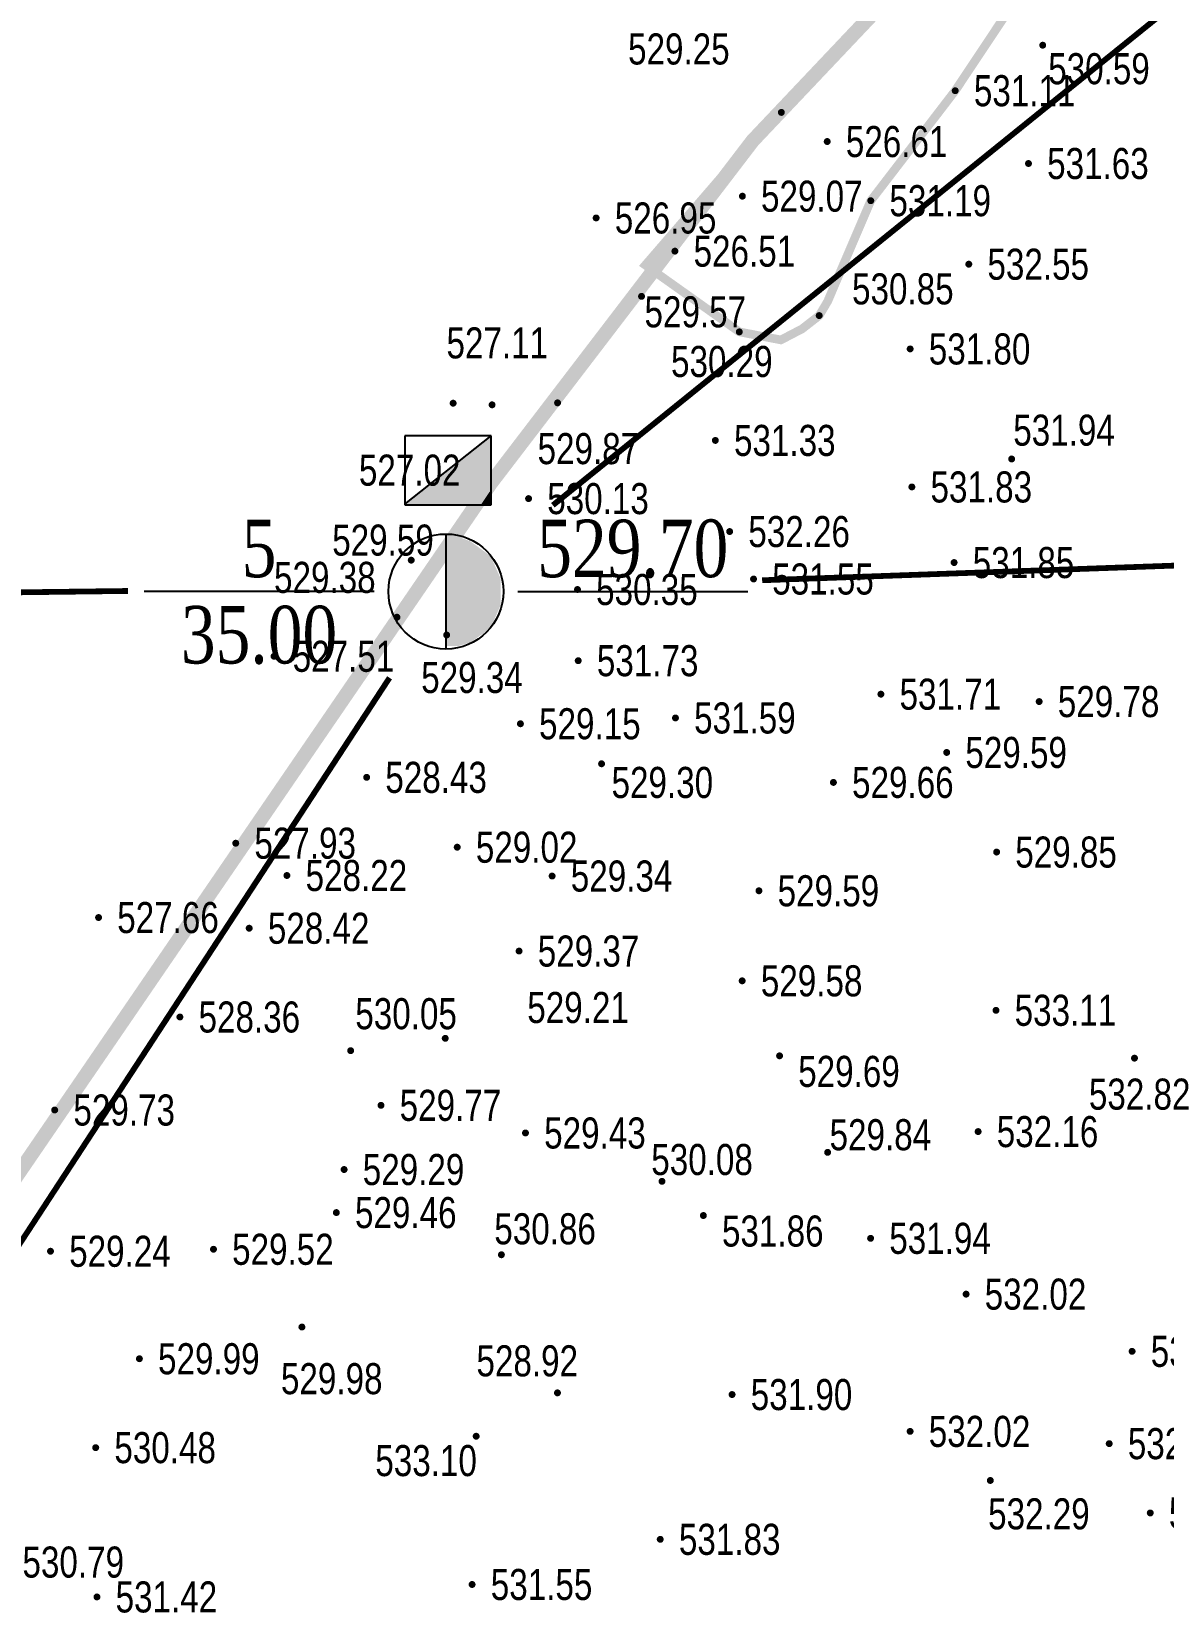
# Model space of a CAD drawing. Header units: millimetres. Extents: x 7408 to 22184, y -2085 to 5798.
# Drawn here: x 7543.3 to 7582.6, y -1908.1 to -1853 of the extents above; entities that cross this region are included whole.
import ezdxf
from ezdxf.enums import TextEntityAlignment as Align

# ---------------------------------------------------------------- set-up
doc = ezdxf.new("R2010")
doc.units = ezdxf.units.MM
doc.linetypes.add('DASHDOT', pattern=[1, 0.5, -0.25, 0, -0.25])
doc.linetypes.add('PMX', pattern=[13, 10, -1, 0, -1, 0, -1])
for name, color, linetype in [('GCD', 252, 'Continuous'), ('KTD', 7, 'Continuous'), ('挖方区', 5, 'Continuous'), ('用地范围', 1, 'Continuous'), ('道路-中心线', 12, 'DASHDOT')]:
    doc.layers.add(name, color=color, linetype=linetype)
doc.styles.add('DZNUM', font='TIMES.TTF')
doc.styles.add('HZ', font='jzfz_ena.shx', dxfattribs={"width": 0.7, "bigfont": 'jzfz_cna.shx'})
doc.styles.get("Standard").update_dxf_attribs({"font": 'SimSun.ttf', "width": 0.8})
doc.linetypes.add('陡坎线1', pattern='A,0.15,["|",Standard,S=0.2,R=0,X=0,Y=0],0.15', length=0.3)

# ---------------------------------------------------------------- blocks, each defined once
blk = doc.blocks.new('tl_ztk')
blk.add_line((0, 1.956), (0, -2.004))
blk.add_circle((0, 0), 2)
for points in [[(0.439, 1.901), (0.439, -1.894), (-0.003, 1.956), (-0.003, -1.894)], [(0.858, 1.742), (0.858, -1.77), (0.439, 1.901), (0.439, -1.894)], [(1.555, 1.233), (1.555, -1.274), (0.858, 1.742), (0.858, -1.77)], [(1.9, 0.461), (1.9, -0.476), (1.555, 1.233), (1.555, -1.274)]]:
    blk.add_solid(points)
blk = doc.blocks.new('tl_tjk')
for p, q in [((-1.428, -1.162), (1.571, 1.218)), ((1.572, 1.218), (-1.428, 1.218)), ((-1.428, 1.218), (-1.428, -1.182)), ((1.572, -1.182), (1.572, 1.218)), ((-1.428, -1.182), (1.572, -1.182))]:
    blk.add_line(p, q)
for points in [[(1.571, -0.658), (1.211, -1.191), (1.574, 1.218), (-1.425, -1.191)], [(1.571, -1.022), (1.571, -1.187), (1.571, -0.658), (1.211, -1.191)]]:
    blk.add_solid(points)
blk = doc.blocks.new('GC200')
at = {"linetype": 'Continuous', "const_width": 0.2, "flags": 128}
blk.add_lwpolyline([(-0.1, 0, 1), (0.1, 0, 1)], format="xyb", close=True, dxfattribs=at)
blk = doc.blocks.new('122121')
at = {"layer": 'GCD', "color": 252, "linetype": 'Continuous', "lineweight": 5}
ref = blk.add_blockref('GC200', (7569.349, -1855.855, 264.625), dxfattribs=dict(at, xscale=0.6, yscale=0.6, zscale=0.6))
ref.add_attrib('height', '529.25', dxfattribs={"linetype": 'Continuous', "height": 1.08, "style": 'HZ', "width": 0.8}).set_placement((7564.017, -1853.649, 264.625), align=Align.MIDDLE_LEFT)
ref = blk.add_blockref('GC200', (7578.44, -1853.518, 265.296), dxfattribs=dict(at, xscale=0.6, yscale=0.6, zscale=0.6))
ref.add_attrib('height', '530.59', dxfattribs={"linetype": 'Continuous', "height": 1.08, "style": 'HZ', "width": 0.8}).set_placement((7578.631, -1854.335, 265.296), align=Align.MIDDLE_LEFT)
ref = blk.add_blockref('GC200', (7575.396, -1855.1, 265.553), dxfattribs=dict(at, xscale=0.6, yscale=0.6, zscale=0.6))
ref.add_attrib('height', '531.11', dxfattribs={"linetype": 'Continuous', "height": 1.08, "style": 'HZ', "width": 0.8}).set_placement((7576.045, -1855.1, 265.553), align=Align.MIDDLE_LEFT)
ref = blk.add_blockref('GC200', (7570.944, -1856.868, 263.306), dxfattribs=dict(at, xscale=0.6, yscale=0.6, zscale=0.6))
ref.add_attrib('height', '526.61', dxfattribs={"linetype": 'Continuous', "height": 1.08, "style": 'HZ', "width": 0.8}).set_placement((7571.592, -1856.868, 263.306), align=Align.MIDDLE_LEFT)
ref = blk.add_blockref('GC200', (7577.945, -1857.632, 265.812), dxfattribs=dict(at, xscale=0.6, yscale=0.6, zscale=0.6))
ref.add_attrib('height', '531.63', dxfattribs={"linetype": 'Continuous', "height": 1.08, "style": 'HZ', "width": 0.8}).set_placement((7578.594, -1857.632, 265.812), align=Align.MIDDLE_LEFT)
ref = blk.add_blockref('GC200', (7567.993, -1858.768, 264.533), dxfattribs=dict(at, xscale=0.6, yscale=0.6, zscale=0.6))
ref.add_attrib('height', '529.07', dxfattribs={"linetype": 'Continuous', "height": 1.08, "style": 'HZ', "width": 0.8}).set_placement((7568.641, -1858.768, 264.533), align=Align.MIDDLE_LEFT)
ref = blk.add_blockref('GC200', (7572.46, -1858.925, 265.596), dxfattribs=dict(at, xscale=0.6, yscale=0.6, zscale=0.6))
ref.add_attrib('height', '531.19', dxfattribs={"linetype": 'Continuous', "height": 1.08, "style": 'HZ', "width": 0.8}).set_placement((7573.108, -1858.925, 265.596), align=Align.MIDDLE_LEFT)
ref = blk.add_blockref('GC200', (7562.907, -1859.526, 263.475), dxfattribs=dict(at, xscale=0.6, yscale=0.6, zscale=0.6))
ref.add_attrib('height', '526.95', dxfattribs={"linetype": 'Continuous', "height": 1.08, "style": 'HZ', "width": 0.8}).set_placement((7563.555, -1859.526, 263.475), align=Align.MIDDLE_LEFT)
ref = blk.add_blockref('GC200', (7565.647, -1860.679, 263.255), dxfattribs=dict(at, xscale=0.6, yscale=0.6, zscale=0.6))
ref.add_attrib('height', '526.51', dxfattribs={"linetype": 'Continuous', "height": 1.08, "style": 'HZ', "width": 0.8}).set_placement((7566.295, -1860.679, 263.255), align=Align.MIDDLE_LEFT)
ref = blk.add_blockref('GC200', (7575.869, -1861.133, 266.274), dxfattribs=dict(at, xscale=0.6, yscale=0.6, zscale=0.6))
ref.add_attrib('height', '532.55', dxfattribs={"linetype": 'Continuous', "height": 1.08, "style": 'HZ', "width": 0.8}).set_placement((7576.517, -1861.133, 266.274), align=Align.MIDDLE_LEFT)
ref = blk.add_blockref('GC200', (7570.666, -1862.92, 265.424), dxfattribs=dict(at, xscale=0.6, yscale=0.6, zscale=0.6))
ref.add_attrib('height', '530.85', dxfattribs={"linetype": 'Continuous', "height": 1.08, "style": 'HZ', "width": 0.8}).set_placement((7571.808, -1861.991, 265.424), align=Align.MIDDLE_LEFT)
ref = blk.add_blockref('GC200', (7564.485, -1862.251, 264.783), dxfattribs=dict(at, xscale=0.6, yscale=0.6, zscale=0.6))
ref.add_attrib('height', '529.57', dxfattribs={"linetype": 'Continuous', "height": 1.08, "style": 'HZ', "width": 0.8}).set_placement((7564.589, -1862.789, 264.783), align=Align.MIDDLE_LEFT)
ref = blk.add_blockref('GC200', (7557.932, -1865.967, 263.557), dxfattribs=dict(at, xscale=0.6, yscale=0.6, zscale=0.6))
ref.add_attrib('height', '527.11', dxfattribs={"linetype": 'Continuous', "height": 1.08, "style": 'HZ', "width": 0.8}).set_placement((7557.701, -1863.869, 263.557), align=Align.MIDDLE_LEFT)
ref = blk.add_blockref('GC200', (7567.887, -1863.486, 265.144), dxfattribs=dict(at, xscale=0.6, yscale=0.6, zscale=0.6))
ref.add_attrib('height', '530.29', dxfattribs={"linetype": 'Continuous', "height": 1.08, "style": 'HZ', "width": 0.8}).set_placement((7565.512, -1864.516, 265.144), align=Align.MIDDLE_LEFT)
ref = blk.add_blockref('GC200', (7573.829, -1864.08, 265.897), dxfattribs=dict(at, xscale=0.6, yscale=0.6, zscale=0.6))
ref.add_attrib('height', '531.80', dxfattribs={"linetype": 'Continuous', "height": 1.08, "style": 'HZ', "width": 0.8}).set_placement((7574.477, -1864.08, 265.897), align=Align.MIDDLE_LEFT)
ref = blk.add_blockref('GC200', (7559.286, -1866.023, 263.511), dxfattribs=dict(at, xscale=0.6, yscale=0.6, zscale=0.6))
ref.add_attrib('height', '527.02', dxfattribs={"linetype": 'Continuous', "height": 1.08, "style": 'HZ', "width": 0.8}).set_placement((7554.654, -1868.294, 263.511), align=Align.MIDDLE_LEFT)
ref = blk.add_blockref('GC200', (7561.565, -1865.955, 264.933), dxfattribs=dict(at, xscale=0.6, yscale=0.6, zscale=0.6))
ref.add_attrib('height', '529.87', dxfattribs={"linetype": 'Continuous', "height": 1.08, "style": 'HZ', "width": 0.8}).set_placement((7560.869, -1867.546, 264.933), align=Align.MIDDLE_LEFT)
ref = blk.add_blockref('GC200', (7567.053, -1867.261, 265.665), dxfattribs=dict(at, xscale=0.6, yscale=0.6, zscale=0.6))
ref.add_attrib('height', '531.33', dxfattribs={"linetype": 'Continuous', "height": 1.08, "style": 'HZ', "width": 0.8}).set_placement((7567.702, -1867.261, 265.665), align=Align.MIDDLE_LEFT)
ref = blk.add_blockref('GC200', (7577.359, -1867.905, 265.971), dxfattribs=dict(at, xscale=0.6, yscale=0.6, zscale=0.6))
ref.add_attrib('height', '531.94', dxfattribs={"linetype": 'Continuous', "height": 1.08, "style": 'HZ', "width": 0.8}).set_placement((7577.415, -1866.904, 265.971), align=Align.MIDDLE_LEFT)
ref = blk.add_blockref('GC200', (7573.889, -1868.879, 265.913), dxfattribs=dict(at, xscale=0.6, yscale=0.6, zscale=0.6))
ref.add_attrib('height', '531.83', dxfattribs={"linetype": 'Continuous', "height": 1.08, "style": 'HZ', "width": 0.8}).set_placement((7574.537, -1868.879, 265.913), align=Align.MIDDLE_LEFT)
ref = blk.add_blockref('GC200', (7560.556, -1869.284, 265.065), dxfattribs=dict(at, xscale=0.6, yscale=0.6, zscale=0.6))
ref.add_attrib('height', '530.13', dxfattribs={"linetype": 'Continuous', "height": 1.08, "style": 'HZ', "width": 0.8}).set_placement((7561.205, -1869.284, 265.065), align=Align.MIDDLE_LEFT)
ref = blk.add_blockref('GC200', (7567.551, -1870.429, 266.13), dxfattribs=dict(at, xscale=0.6, yscale=0.6, zscale=0.6))
ref.add_attrib('height', '532.26', dxfattribs={"linetype": 'Continuous', "height": 1.08, "style": 'HZ', "width": 0.8}).set_placement((7568.2, -1870.429, 266.13), align=Align.MIDDLE_LEFT)
ref = blk.add_blockref('GC200', (7556.475, -1871.425, 264.796), dxfattribs=dict(at, xscale=0.6, yscale=0.6, zscale=0.6))
ref.add_attrib('height', '529.59', dxfattribs={"linetype": 'Continuous', "height": 1.08, "style": 'HZ', "width": 0.8}).set_placement((7553.726, -1870.727, 264.796), align=Align.MIDDLE_LEFT)
ref = blk.add_blockref('GC200', (7575.358, -1871.508, 265.923), dxfattribs=dict(at, xscale=0.6, yscale=0.6, zscale=0.6))
ref.add_attrib('height', '531.85', dxfattribs={"linetype": 'Continuous', "height": 1.08, "style": 'HZ', "width": 0.8}).set_placement((7576.006, -1871.508, 265.923), align=Align.MIDDLE_LEFT)
ref = blk.add_blockref('GC200', (7555.979, -1873.408, 264.688), dxfattribs=dict(at, xscale=0.6, yscale=0.6, zscale=0.6))
ref.add_attrib('height', '529.38', dxfattribs={"linetype": 'Continuous', "height": 1.08, "style": 'HZ', "width": 0.8}).set_placement((7551.703, -1872.023, 264.688), align=Align.MIDDLE_LEFT)
ref = blk.add_blockref('GC200', (7568.382, -1872.08, 265.772), dxfattribs=dict(at, xscale=0.6, yscale=0.6, zscale=0.6))
ref.add_attrib('height', '531.55', dxfattribs={"linetype": 'Continuous', "height": 1.08, "style": 'HZ', "width": 0.8}).set_placement((7569.03, -1872.08, 265.772), align=Align.MIDDLE_LEFT)
ref = blk.add_blockref('GC200', (7562.257, -1872.445, 265.176), dxfattribs=dict(at, xscale=0.6, yscale=0.6, zscale=0.6))
ref.add_attrib('height', '530.35', dxfattribs={"linetype": 'Continuous', "height": 1.08, "style": 'HZ', "width": 0.8}).set_placement((7562.905, -1872.445, 265.176), align=Align.MIDDLE_LEFT)
ref = blk.add_blockref('GC200', (7557.706, -1874.026, 264.671), dxfattribs=dict(at, xscale=0.6, yscale=0.6, zscale=0.6))
ref.add_attrib('height', '529.34', dxfattribs={"linetype": 'Continuous', "height": 1.08, "style": 'HZ', "width": 0.8}).set_placement((7556.821, -1875.504, 264.671), align=Align.MIDDLE_LEFT)
ref = blk.add_blockref('GC200', (7551.703, -1874.767, 263.753), dxfattribs=dict(at, xscale=0.6, yscale=0.6, zscale=0.6))
ref.add_attrib('height', '527.51', dxfattribs={"linetype": 'Continuous', "height": 1.08, "style": 'HZ', "width": 0.8}).set_placement((7552.351, -1874.767, 263.753), align=Align.MIDDLE_LEFT)
ref = blk.add_blockref('GC200', (7562.283, -1874.92, 265.865), dxfattribs=dict(at, xscale=0.6, yscale=0.6, zscale=0.6))
ref.add_attrib('height', '531.73', dxfattribs={"linetype": 'Continuous', "height": 1.08, "style": 'HZ', "width": 0.8}).set_placement((7562.931, -1874.92, 265.865), align=Align.MIDDLE_LEFT)
ref = blk.add_blockref('GC200', (7572.812, -1876.085, 265.854), dxfattribs=dict(at, xscale=0.6, yscale=0.6, zscale=0.6))
ref.add_attrib('height', '531.71', dxfattribs={"linetype": 'Continuous', "height": 1.08, "style": 'HZ', "width": 0.8}).set_placement((7573.46, -1876.085, 265.854), align=Align.MIDDLE_LEFT)
ref = blk.add_blockref('GC200', (7578.317, -1876.342, 264.889), dxfattribs=dict(at, xscale=0.6, yscale=0.6, zscale=0.6))
ref.add_attrib('height', '529.78', dxfattribs={"linetype": 'Continuous', "height": 1.08, "style": 'HZ', "width": 0.8}).set_placement((7578.965, -1876.342, 264.889), align=Align.MIDDLE_LEFT)
ref = blk.add_blockref('GC200', (7560.273, -1877.113, 264.574), dxfattribs=dict(at, xscale=0.6, yscale=0.6, zscale=0.6))
ref.add_attrib('height', '529.15', dxfattribs={"linetype": 'Continuous', "height": 1.08, "style": 'HZ', "width": 0.8}).set_placement((7560.921, -1877.113, 264.574), align=Align.MIDDLE_LEFT)
ref = blk.add_blockref('GC200', (7565.666, -1876.912, 265.795), dxfattribs=dict(at, xscale=0.6, yscale=0.6, zscale=0.6))
ref.add_attrib('height', '531.59', dxfattribs={"linetype": 'Continuous', "height": 1.08, "style": 'HZ', "width": 0.8}).set_placement((7566.314, -1876.912, 265.795), align=Align.MIDDLE_LEFT)
ref = blk.add_blockref('GC200', (7575.1, -1878.111, 264.795), dxfattribs=dict(at, xscale=0.6, yscale=0.6, zscale=0.6))
ref.add_attrib('height', '529.59', dxfattribs={"linetype": 'Continuous', "height": 1.08, "style": 'HZ', "width": 0.8}).set_placement((7575.749, -1878.111, 264.795), align=Align.MIDDLE_LEFT)
ref = blk.add_blockref('GC200', (7563.095, -1878.505, 264.647), dxfattribs=dict(at, xscale=0.6, yscale=0.6, zscale=0.6))
ref.add_attrib('height', '529.30', dxfattribs={"linetype": 'Continuous', "height": 1.08, "style": 'HZ', "width": 0.8}).set_placement((7563.442, -1879.154, 264.647), align=Align.MIDDLE_LEFT)
ref = blk.add_blockref('GC200', (7554.925, -1878.977, 264.213), dxfattribs=dict(at, xscale=0.6, yscale=0.6, zscale=0.6))
ref.add_attrib('height', '528.43', dxfattribs={"linetype": 'Continuous', "height": 1.08, "style": 'HZ', "width": 0.8}).set_placement((7555.573, -1878.977, 264.213), align=Align.MIDDLE_LEFT)
ref = blk.add_blockref('GC200', (7571.16, -1879.153, 264.829), dxfattribs=dict(at, xscale=0.6, yscale=0.6, zscale=0.6))
ref.add_attrib('height', '529.66', dxfattribs={"linetype": 'Continuous', "height": 1.08, "style": 'HZ', "width": 0.8}).set_placement((7571.808, -1879.153, 264.829), align=Align.MIDDLE_LEFT)
ref = blk.add_blockref('GC200', (7550.37, -1881.267, 263.967), dxfattribs=dict(at, xscale=0.6, yscale=0.6, zscale=0.6))
ref.add_attrib('height', '527.93', dxfattribs={"linetype": 'Continuous', "height": 1.08, "style": 'HZ', "width": 0.8}).set_placement((7551.019, -1881.267, 263.967), align=Align.MIDDLE_LEFT)
ref = blk.add_blockref('GC200', (7558.074, -1881.406, 264.508), dxfattribs=dict(at, xscale=0.6, yscale=0.6, zscale=0.6))
ref.add_attrib('height', '529.02', dxfattribs={"linetype": 'Continuous', "height": 1.08, "style": 'HZ', "width": 0.8}).set_placement((7558.722, -1881.406, 264.508), align=Align.MIDDLE_LEFT)
ref = blk.add_blockref('GC200', (7576.837, -1881.575, 264.925), dxfattribs=dict(at, xscale=0.6, yscale=0.6, zscale=0.6))
ref.add_attrib('height', '529.85', dxfattribs={"linetype": 'Continuous', "height": 1.08, "style": 'HZ', "width": 0.8}).set_placement((7577.485, -1881.575, 264.925), align=Align.MIDDLE_LEFT)
ref = blk.add_blockref('GC200', (7552.151, -1882.39, 264.108), dxfattribs=dict(at, xscale=0.6, yscale=0.6, zscale=0.6))
ref.add_attrib('height', '528.22', dxfattribs={"linetype": 'Continuous', "height": 1.08, "style": 'HZ', "width": 0.8}).set_placement((7552.799, -1882.39, 264.108), align=Align.MIDDLE_LEFT)
ref = blk.add_blockref('GC200', (7561.376, -1882.408, 264.669), dxfattribs=dict(at, xscale=0.6, yscale=0.6, zscale=0.6))
ref.add_attrib('height', '529.34', dxfattribs={"linetype": 'Continuous', "height": 1.08, "style": 'HZ', "width": 0.8}).set_placement((7562.024, -1882.408, 264.669), align=Align.MIDDLE_LEFT)
ref = blk.add_blockref('GC200', (7568.57, -1882.921, 264.795), dxfattribs=dict(at, xscale=0.6, yscale=0.6, zscale=0.6))
ref.add_attrib('height', '529.59', dxfattribs={"linetype": 'Continuous', "height": 1.08, "style": 'HZ', "width": 0.8}).set_placement((7569.218, -1882.921, 264.795), align=Align.MIDDLE_LEFT)
ref = blk.add_blockref('GC200', (7545.599, -1883.852, 263.831), dxfattribs=dict(at, xscale=0.6, yscale=0.6, zscale=0.6))
ref.add_attrib('height', '527.66', dxfattribs={"linetype": 'Continuous', "height": 1.08, "style": 'HZ', "width": 0.8}).set_placement((7546.247, -1883.852, 263.831), align=Align.MIDDLE_LEFT)
ref = blk.add_blockref('GC200', (7550.838, -1884.223, 264.209), dxfattribs=dict(at, xscale=0.6, yscale=0.6, zscale=0.6))
ref.add_attrib('height', '528.42', dxfattribs={"linetype": 'Continuous', "height": 1.08, "style": 'HZ', "width": 0.8}).set_placement((7551.487, -1884.223, 264.209), align=Align.MIDDLE_LEFT)
ref = blk.add_blockref('GC200', (7560.226, -1885.017, 264.683), dxfattribs=dict(at, xscale=0.6, yscale=0.6, zscale=0.6))
ref.add_attrib('height', '529.37', dxfattribs={"linetype": 'Continuous', "height": 1.08, "style": 'HZ', "width": 0.8}).set_placement((7560.875, -1885.017, 264.683), align=Align.MIDDLE_LEFT)
ref = blk.add_blockref('GC200', (7567.986, -1886.052, 264.789), dxfattribs=dict(at, xscale=0.6, yscale=0.6, zscale=0.6))
ref.add_attrib('height', '529.58', dxfattribs={"linetype": 'Continuous', "height": 1.08, "style": 'HZ', "width": 0.8}).set_placement((7568.635, -1886.052, 264.789), align=Align.MIDDLE_LEFT)
ref = blk.add_blockref('GC200', (7554.369, -1888.48, 265.022), dxfattribs=dict(at, xscale=0.6, yscale=0.6, zscale=0.6))
ref.add_attrib('height', '530.05', dxfattribs={"linetype": 'Continuous', "height": 1.08, "style": 'HZ', "width": 0.8}).set_placement((7554.529, -1887.195, 265.022), align=Align.MIDDLE_LEFT)
ref = blk.add_blockref('GC200', (7557.657, -1888.052, 264.604), dxfattribs=dict(at, xscale=0.6, yscale=0.6, zscale=0.6))
ref.add_attrib('height', '529.21', dxfattribs={"linetype": 'Continuous', "height": 1.08, "style": 'HZ', "width": 0.8}).set_placement((7560.511, -1886.98, 264.604), align=Align.MIDDLE_LEFT)
ref = blk.add_blockref('GC200', (7576.815, -1887.077, 266.553), dxfattribs=dict(at, xscale=0.6, yscale=0.6, zscale=0.6))
ref.add_attrib('height', '533.11', dxfattribs={"linetype": 'Continuous', "height": 1.08, "style": 'HZ', "width": 0.8}).set_placement((7577.463, -1887.077, 266.553), align=Align.MIDDLE_LEFT)
ref = blk.add_blockref('GC200', (7548.428, -1887.31, 264.181), dxfattribs=dict(at, xscale=0.6, yscale=0.6, zscale=0.6))
ref.add_attrib('height', '528.36', dxfattribs={"linetype": 'Continuous', "height": 1.08, "style": 'HZ', "width": 0.8}).set_placement((7549.076, -1887.31, 264.181), align=Align.MIDDLE_LEFT)
ref = blk.add_blockref('GC200', (7569.287, -1888.661, 264.846), dxfattribs=dict(at, xscale=0.6, yscale=0.6, zscale=0.6))
ref.add_attrib('height', '529.69', dxfattribs={"linetype": 'Continuous', "height": 1.08, "style": 'HZ', "width": 0.8}).set_placement((7569.935, -1889.201, 264.846), align=Align.MIDDLE_LEFT)
ref = blk.add_blockref('GC200', (7581.632, -1888.741, 266.41), dxfattribs=dict(at, xscale=0.6, yscale=0.6, zscale=0.6))
ref.add_attrib('height', '532.82', dxfattribs={"linetype": 'Continuous', "height": 1.08, "style": 'HZ', "width": 0.8}).set_placement((7580.046, -1889.992, 266.41), align=Align.MIDDLE_LEFT)
ref = blk.add_blockref('GC200', (7555.424, -1890.382, 264.887), dxfattribs=dict(at, xscale=0.6, yscale=0.6, zscale=0.6))
ref.add_attrib('height', '529.77', dxfattribs={"linetype": 'Continuous', "height": 1.08, "style": 'HZ', "width": 0.8}).set_placement((7556.072, -1890.382, 264.887), align=Align.MIDDLE_LEFT)
ref = blk.add_blockref('GC200', (7544.074, -1890.545, 264.865), dxfattribs=dict(at, xscale=0.6, yscale=0.6, zscale=0.6))
ref.add_attrib('height', '529.73', dxfattribs={"linetype": 'Continuous', "height": 1.08, "style": 'HZ', "width": 0.8}).set_placement((7544.723, -1890.545, 264.865), align=Align.MIDDLE_LEFT)
ref = blk.add_blockref('GC200', (7560.449, -1891.343, 264.713), dxfattribs=dict(at, xscale=0.6, yscale=0.6, zscale=0.6))
ref.add_attrib('height', '529.43', dxfattribs={"linetype": 'Continuous', "height": 1.08, "style": 'HZ', "width": 0.8}).set_placement((7561.098, -1891.343, 264.713), align=Align.MIDDLE_LEFT)
ref = blk.add_blockref('GC200', (7570.958, -1892.018, 264.918), dxfattribs=dict(at, xscale=0.6, yscale=0.6, zscale=0.6))
ref.add_attrib('height', '529.84', dxfattribs={"linetype": 'Continuous', "height": 1.08, "style": 'HZ', "width": 0.8}).set_placement((7571.026, -1891.403, 264.918), align=Align.MIDDLE_LEFT)
ref = blk.add_blockref('GC200', (7576.193, -1891.295, 266.079), dxfattribs=dict(at, xscale=0.6, yscale=0.6, zscale=0.6))
ref.add_attrib('height', '532.16', dxfattribs={"linetype": 'Continuous', "height": 1.08, "style": 'HZ', "width": 0.8}).set_placement((7576.841, -1891.295, 266.079), align=Align.MIDDLE_LEFT)
ref = blk.add_blockref('GC200', (7554.14, -1892.614, 264.643), dxfattribs=dict(at, xscale=0.6, yscale=0.6, zscale=0.6))
ref.add_attrib('height', '529.29', dxfattribs={"linetype": 'Continuous', "height": 1.08, "style": 'HZ', "width": 0.8}).set_placement((7554.788, -1892.614, 264.643), align=Align.MIDDLE_LEFT)
ref = blk.add_blockref('GC200', (7565.198, -1893.025, 265.041), dxfattribs=dict(at, xscale=0.6, yscale=0.6, zscale=0.6))
ref.add_attrib('height', '530.08', dxfattribs={"linetype": 'Continuous', "height": 1.08, "style": 'HZ', "width": 0.8}).set_placement((7564.824, -1892.266, 265.041), align=Align.MIDDLE_LEFT)
ref = blk.add_blockref('GC200', (7553.87, -1894.111, 264.729), dxfattribs=dict(at, xscale=0.6, yscale=0.6, zscale=0.6))
ref.add_attrib('height', '529.46', dxfattribs={"linetype": 'Continuous', "height": 1.08, "style": 'HZ', "width": 0.8}).set_placement((7554.518, -1894.111, 264.729), align=Align.MIDDLE_LEFT)
ref = blk.add_blockref('GC200', (7559.611, -1895.578, 265.432), dxfattribs=dict(at, xscale=0.6, yscale=0.6, zscale=0.6))
ref.add_attrib('height', '530.86', dxfattribs={"linetype": 'Continuous', "height": 1.08, "style": 'HZ', "width": 0.8}).set_placement((7559.364, -1894.675, 265.432), align=Align.MIDDLE_LEFT)
ref = blk.add_blockref('GC200', (7566.636, -1894.213, 265.928), dxfattribs=dict(at, xscale=0.6, yscale=0.6, zscale=0.6))
ref.add_attrib('height', '531.86', dxfattribs={"linetype": 'Continuous', "height": 1.08, "style": 'HZ', "width": 0.8}).set_placement((7567.284, -1894.753, 265.928), align=Align.MIDDLE_LEFT)
ref = blk.add_blockref('GC200', (7543.927, -1895.456, 264.62), dxfattribs=dict(at, xscale=0.6, yscale=0.6, zscale=0.6))
ref.add_attrib('height', '529.24', dxfattribs={"linetype": 'Continuous', "height": 1.08, "style": 'HZ', "width": 0.8}).set_placement((7544.576, -1895.456, 264.62), align=Align.MIDDLE_LEFT)
ref = blk.add_blockref('GC200', (7549.596, -1895.387, 264.762), dxfattribs=dict(at, xscale=0.6, yscale=0.6, zscale=0.6))
ref.add_attrib('height', '529.52', dxfattribs={"linetype": 'Continuous', "height": 1.08, "style": 'HZ', "width": 0.8}).set_placement((7550.244, -1895.387, 264.762), align=Align.MIDDLE_LEFT)
ref = blk.add_blockref('GC200', (7572.453, -1895.006, 265.969), dxfattribs=dict(at, xscale=0.6, yscale=0.6, zscale=0.6))
ref.add_attrib('height', '531.94', dxfattribs={"linetype": 'Continuous', "height": 1.08, "style": 'HZ', "width": 0.8}).set_placement((7573.102, -1895.006, 265.969), align=Align.MIDDLE_LEFT)
ref = blk.add_blockref('GC200', (7575.775, -1896.947, 266.01), dxfattribs=dict(at, xscale=0.6, yscale=0.6, zscale=0.6))
ref.add_attrib('height', '532.02', dxfattribs={"linetype": 'Continuous', "height": 1.08, "style": 'HZ', "width": 0.8}).set_placement((7576.423, -1896.947, 266.01), align=Align.MIDDLE_LEFT)
ref = blk.add_blockref('GC200', (7552.672, -1898.091, 264.988), dxfattribs=dict(at, xscale=0.6, yscale=0.6, zscale=0.6))
ref.add_attrib('height', '529.98', dxfattribs={"linetype": 'Continuous', "height": 1.08, "style": 'HZ', "width": 0.8}).set_placement((7551.942, -1899.886, 264.988), align=Align.MIDDLE_LEFT)
ref = blk.add_blockref('GC200', (7547.019, -1899.193, 264.995), dxfattribs=dict(at, xscale=0.6, yscale=0.6, zscale=0.6))
ref.add_attrib('height', '529.99', dxfattribs={"linetype": 'Continuous', "height": 1.08, "style": 'HZ', "width": 0.8}).set_placement((7547.667, -1899.193, 264.995), align=Align.MIDDLE_LEFT)
ref = blk.add_blockref('GC200', (7561.561, -1900.38, 264.457), dxfattribs=dict(at, xscale=0.6, yscale=0.6, zscale=0.6))
ref.add_attrib('height', '528.92', dxfattribs={"linetype": 'Continuous', "height": 1.08, "style": 'HZ', "width": 0.8}).set_placement((7558.743, -1899.266, 264.457), align=Align.MIDDLE_LEFT)
ref = blk.add_blockref('GC200', (7561.561, -1900.38, 264.457), dxfattribs=dict(at, xscale=0.6, yscale=0.6, zscale=0.6))
ref.add_attrib('height', '528.92', dxfattribs={"linetype": 'Continuous', "height": 1.08, "style": 'HZ', "width": 0.8}).set_placement((7558.743, -1899.266, 264.457), align=Align.MIDDLE_LEFT)
ref = blk.add_blockref('GC200', (7581.55, -1898.936, 266.159), dxfattribs=dict(at, xscale=0.6, yscale=0.6, zscale=0.6))
ref.add_attrib('height', '532.32', dxfattribs={"linetype": 'Continuous', "height": 1.08, "style": 'HZ', "width": 0.8}).set_placement((7582.198, -1898.936, 266.159), align=Align.MIDDLE_LEFT)
ref = blk.add_blockref('GC200', (7567.635, -1900.439, 265.949), dxfattribs=dict(at, xscale=0.6, yscale=0.6, zscale=0.6))
ref.add_attrib('height', '531.90', dxfattribs={"linetype": 'Continuous', "height": 1.08, "style": 'HZ', "width": 0.8}).set_placement((7568.283, -1900.439, 265.949), align=Align.MIDDLE_LEFT)
ref = blk.add_blockref('GC200', (7573.828, -1901.719, 266.007), dxfattribs=dict(at, xscale=0.6, yscale=0.6, zscale=0.6))
ref.add_attrib('height', '532.02', dxfattribs={"linetype": 'Continuous', "height": 1.08, "style": 'HZ', "width": 0.8}).set_placement((7574.476, -1901.719, 266.007), align=Align.MIDDLE_LEFT)
ref = blk.add_blockref('GC200', (7545.5, -1902.285, 265.238), dxfattribs=dict(at, xscale=0.6, yscale=0.6, zscale=0.6))
ref.add_attrib('height', '530.48', dxfattribs={"linetype": 'Continuous', "height": 1.08, "style": 'HZ', "width": 0.8}).set_placement((7546.148, -1902.285, 265.238), align=Align.MIDDLE_LEFT)
ref = blk.add_blockref('GC200', (7558.734, -1901.889, 266.55), dxfattribs=dict(at, xscale=0.6, yscale=0.6, zscale=0.6))
ref.add_attrib('height', '533.10', dxfattribs={"linetype": 'Continuous', "height": 1.08, "style": 'HZ', "width": 0.8}).set_placement((7555.225, -1902.735, 266.55), align=Align.MIDDLE_LEFT)
ref = blk.add_blockref('GC200', (7580.753, -1902.146, 266.173), dxfattribs=dict(at, xscale=0.6, yscale=0.6, zscale=0.6))
ref.add_attrib('height', '532.35', dxfattribs={"linetype": 'Continuous', "height": 1.08, "style": 'HZ', "width": 0.8}).set_placement((7581.401, -1902.146, 266.173), align=Align.MIDDLE_LEFT)
ref = blk.add_blockref('GC200', (7576.618, -1903.427, 266.146), dxfattribs=dict(at, xscale=0.6, yscale=0.6, zscale=0.6))
ref.add_attrib('height', '532.29', dxfattribs={"linetype": 'Continuous', "height": 1.08, "style": 'HZ', "width": 0.8}).set_placement((7576.541, -1904.587, 266.146), align=Align.MIDDLE_LEFT)
ref = blk.add_blockref('GC200', (7582.181, -1904.556, 266.245), dxfattribs=dict(at, xscale=0.6, yscale=0.6, zscale=0.6))
ref.add_attrib('height', '532.49', dxfattribs={"linetype": 'Continuous', "height": 1.08, "style": 'HZ', "width": 0.8}).set_placement((7582.829, -1904.556, 266.245), align=Align.MIDDLE_LEFT)
ref = blk.add_blockref('GC200', (7565.136, -1905.473, 265.914), dxfattribs=dict(at, xscale=0.6, yscale=0.6, zscale=0.6))
ref.add_attrib('height', '531.83', dxfattribs={"linetype": 'Continuous', "height": 1.08, "style": 'HZ', "width": 0.8}).set_placement((7565.785, -1905.473, 265.914), align=Align.MIDDLE_LEFT)
ref = blk.add_blockref('GC200', (7542.302, -1906.264, 265.396), dxfattribs=dict(at, xscale=0.6, yscale=0.6, zscale=0.6))
ref.add_attrib('height', '530.79', dxfattribs={"linetype": 'Continuous', "height": 1.08, "style": 'HZ', "width": 0.8}).set_placement((7542.951, -1906.264, 265.396), align=Align.MIDDLE_LEFT)
ref = blk.add_blockref('GC200', (7558.592, -1907.043, 265.773), dxfattribs=dict(at, xscale=0.6, yscale=0.6, zscale=0.6))
ref.add_attrib('height', '531.55', dxfattribs={"linetype": 'Continuous', "height": 1.08, "style": 'HZ', "width": 0.8}).set_placement((7559.241, -1907.043, 265.773), align=Align.MIDDLE_LEFT)
ref = blk.add_blockref('GC200', (7545.543, -1907.476, 265.712), dxfattribs=dict(at, xscale=0.6, yscale=0.6, zscale=0.6))
ref.add_attrib('height', '531.42', dxfattribs={"linetype": 'Continuous', "height": 1.08, "style": 'HZ', "width": 0.8}).set_placement((7546.191, -1907.476, 265.712), align=Align.MIDDLE_LEFT)

msp = doc.modelspace()

# ---------------------------------------------------------------- linework, layer by layer
at = {"layer": 'KTD'}
for p, q in [((7555.181, -1872.515), (7547.181, -1872.515)), ((7560.181, -1872.515), (7568.181, -1872.515))]:
    msp.add_line(p, q, dxfattribs=at)
at = {"layer": 'KTD', "linetype": 'PMX', "ltscale": 0.025, "const_width": 0.2}
for points in [[(7561.401, -1869.515), (7597.686, -1840.255)], [(7568.681, -1872.124), (7586.274, -1871.498)], [(7546.625, -1872.496), (7540.777, -1872.569)], [(7525.998, -1920.99), (7555.72, -1875.515)]]:
    msp.add_lwpolyline(points, dxfattribs=at)
at = {"layer": '挖方区', "color": 150, "linetype": '陡坎线1', "ltscale": 5, "const_width": 0.3, "elevation": -3.216}
msp.add_lwpolyline([(7578.663, -1845.953), (7568.353, -1856.839), (7564.619, -1861.164), (7564.619, -1861.164), (7567.887, -1863.486), (7569.333, -1863.767), (7570.068, -1863.384), (7570.665, -1862.92), (7570.961, -1862.424), (7572.46, -1858.925), (7575.396, -1855.1), (7578.548, -1850.363)], dxfattribs=at)
at = {"layer": '用地范围', "const_width": 0.5}
msp.add_lwpolyline([(7745.362, -1809.247), (7711.612, -1809.247), (7691.612, -1806.747), (7676.829, -1806.747), (7673.537, -1806.785), (7658.587, -1807.919), (7643.838, -1810.619), (7629.455, -1814.852), (7615.597, -1820.573), (7602.416, -1827.719), (7590.059, -1836.21), (7578.663, -1845.953), (7568.353, -1856.839), (7559.244, -1868.747), (7534.712, -1904.582)], dxfattribs=at)

# ---------------------------------------------------------------- block references
at = {"layer": 'KTD'}
for name, p in [('tl_tjk', (7557.681, -1868.315)), ('tl_ztk', (7557.681, -1872.515))]:
    msp.add_blockref(name, p, dxfattribs=at)
at = {"layer": '道路-中心线', "linetype": 'Continuous'}
msp.add_blockref('122121', (0, 0), dxfattribs=at)

# ---------------------------------------------------------------- texts
at = {"layer": 'KTD', "style": 'DZNUM', "width": 0.8}
for s, p in [('5', (7551.181, -1871.015)), ('529.70', (7564.181, -1871.015)), ('35.00', (7551.181, -1874.015))]:
    msp.add_text(s, height=2, dxfattribs=at).set_placement(p, align=Align.MIDDLE_CENTER)

doc.saveas('drawing.dxf')
